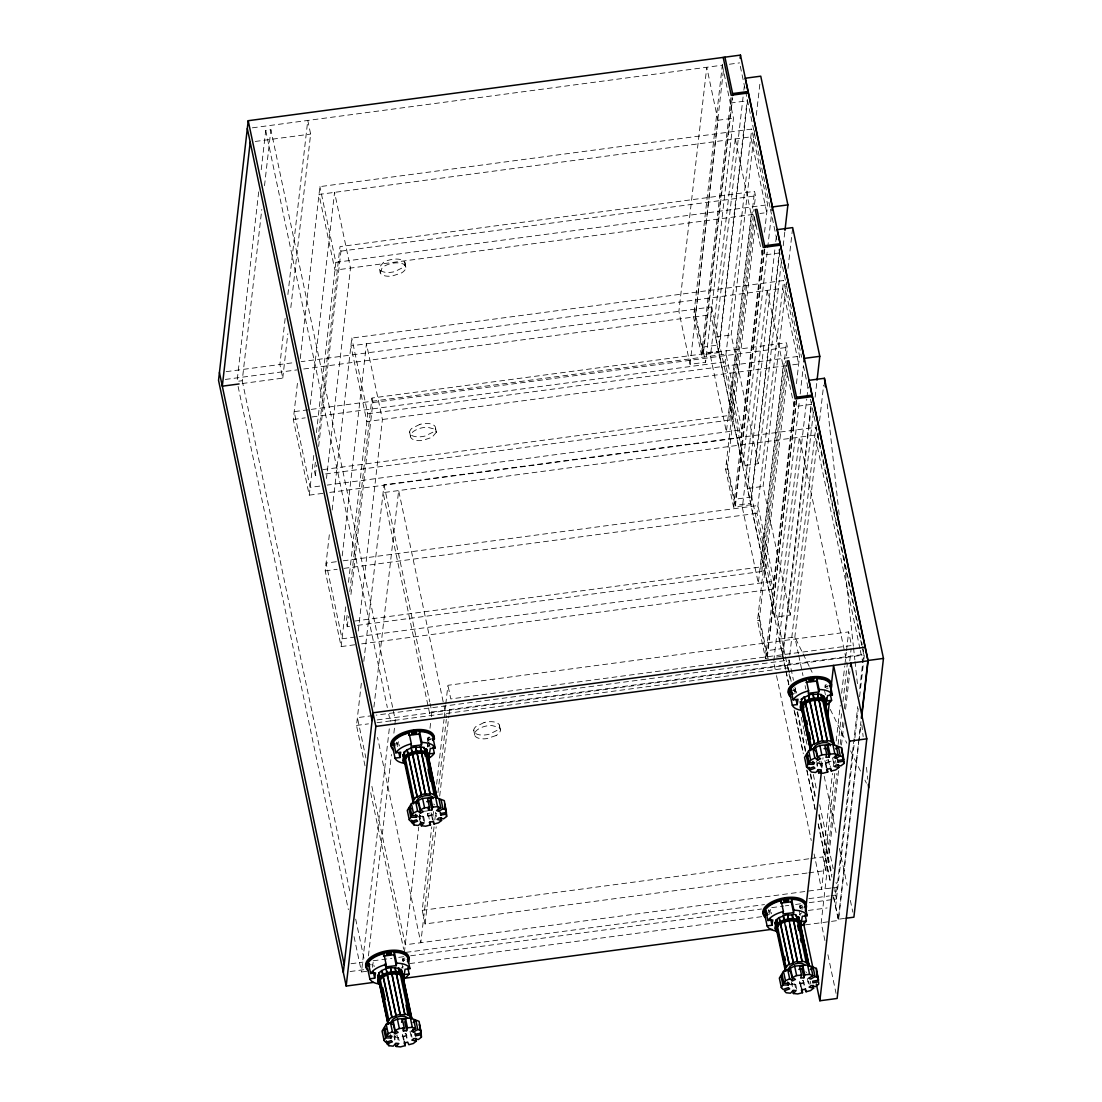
<?xml version="1.0" encoding="UTF-8"?>
<svg xmlns="http://www.w3.org/2000/svg" width="1102" height="1102" viewBox="0 0 1102 1102"><rect width="100%" height="100%" fill="white"/><g stroke="black" fill="none" stroke-linecap="round" stroke-linejoin="round"><path stroke-width="0.75" stroke-dasharray="5 3.75" d="M258.695 191.886L237.04 381.402L242.22 380.713L261.78 209.49M261.229 169.694L265.72 130.422L270.899 129.733L395.356 720.309L393.593 735.668M264.508 185.742L270.899 129.733M285.156 318.423L279.894 364.5L282.759 378.124L239.093 383.951M287.884 294.523L307.775 120.449L310.64 134.072L290.556 309.855M282.759 378.124L287.829 333.754M322.9 493.338L309.249 495.156L293.297 419.449L297.705 380.865M300.24 358.632L319.897 186.637L751.702 129.086L767.667 204.793L764.43 233.114M310.309 404.448L334.553 192.354L350.505 268.075L326.467 478.461M309.249 495.156L314.042 453.156M316.398 432.631L335.848 262.359L319.897 186.637M315.365 462.261L314.387 470.747L315.351 475.293L318.767 474.838M317.886 440.18L340.008 246.6L754.539 191.349L755.504 195.894L754.14 207.782M315.351 475.293L316.508 465.099M318.643 446.42L340.959 251.146L340.008 246.6M354.816 644.766L341.165 646.585L325.2 570.877L329.608 532.294M332.157 510.061L351.8 338.066L783.618 280.514L799.57 356.221L796.14 386.251M342.226 555.876L366.456 343.783L382.422 419.504L358.178 631.598M341.165 646.585L345.766 606.293M348.494 582.352L367.765 413.787L351.8 338.066M347.075 615.384L346.303 622.175L347.254 626.721L350.67 626.267M349.789 591.609L371.911 398.029L786.456 342.777L787.407 347.323L786.057 359.211M347.254 626.721L348.425 616.528M350.946 594.46L372.875 402.574L371.911 398.029M365.024 765.821L356.511 725.433L361.497 681.849M363.825 661.393L384.006 484.839L815.811 427.287L863.679 654.436L859.477 691.202M373.922 707.057L398.662 490.555L443.679 704.247M366.677 971.275L361.497 971.978L389.392 727.83M368.426 955.916L391.444 754.443M404.379 952.583L418.705 827.175M419.49 820.356L420.261 813.538M427.865 747.046L429.022 736.825M430 728.298L430.978 719.771M431.337 716.658L431.86 711.988L430.097 703.572M807.05 873.046L425.083 923.944L422.218 910.321L431.764 826.789M433.513 811.458L432.535 819.971L431.061 812.753L427.493 813.689L428.719 819.475M436.626 784.183L444.023 719.399M444.216 717.691L445.58 705.762M445.787 704.054L447.922 685.306L848.65 631.901L851.515 645.524L450.801 698.93L447.922 685.306M434.064 826.803L420.812 942.72L377.559 737.445M434.835 819.984L435.621 813.166M437.949 792.71L446.324 719.413M425.083 923.944L436.185 826.789M439.698 796.099L448.845 715.983M449.037 714.275L450.015 705.748M722.43 64.233L693.544 317.032L701.519 354.885L718.793 352.585L747.679 99.786M723.367 70.831L695.266 316.797L703.241 354.665L732.513 98.45M690.059 364.321L717.939 120.27L706.768 67.263L678.887 311.315L690.059 364.321L705.597 362.241L733.477 118.189L722.32 65.197M701.519 354.885L731.177 95.254M732.21 96.99L702.938 353.205L718.49 351.139L747.17 100.034M788.798 684.783L710.818 314.731L711.699 306.948L301.19 361.663M781.277 262.772L758.314 463.653L742.776 465.733L715.653 337.019L743.079 96.976M743.85 90.157L744.236 86.755M329.732 492.429L741.067 437.604L725.116 361.883L751.702 129.086M758.314 463.653L731.191 334.939L754.539 130.656M756.289 115.324L759.981 82.981M325.586 473.929L729.896 420.041L728.932 415.495L754.539 191.349M729.896 420.041L753.947 209.476M779.748 251.972L750.861 504.771L733.588 507.072L725.612 469.218L754.498 216.419M764.788 248.928L735.309 506.851L727.334 468.984L755.641 221.309M741.067 437.604L762.667 248.501M733.588 507.072L763.245 247.44M764.278 249.176L735.006 505.391L750.558 503.311L779.637 248.79M742.776 465.733L767.488 249.369M767.681 247.674L771.372 215.441M813.372 412.492L790.23 615.081L774.678 617.161L747.555 488.448L774.981 248.405M775.767 241.586L776.345 236.489M783.219 245.746L784.776 232.123M361.649 643.857L772.97 589.033L757.019 513.312L783.618 280.514M790.23 615.081L763.107 486.368L786.442 282.084M787.999 268.461L792.476 229.312M357.503 625.357L761.799 571.47L760.848 566.924L786.456 342.777M761.799 571.47L785.864 360.905M768.645 658.087L765.504 658.5L757.515 620.646L786.993 362.723M796.691 400.357L767.226 658.28L759.25 620.412L787.544 372.738M772.97 589.033L794.39 401.651M765.504 658.5L795.162 398.869M766.923 656.82L796.195 400.605M774.678 617.161L799.405 400.797M800.176 394.02L803.275 366.87M785.671 669.313L779.307 639.119L806.733 399.076M806.926 397.367L808.097 387.16M782.461 654.74L811.347 401.927M782.778 656.2L811.265 406.817M815.122 397.175L816.871 381.857M791.167 681.339L788.329 667.881L789.211 660.098L376.181 715.143M789.803 654.974L815.811 427.287M818.194 432.755L794.859 637.039L798.385 653.817M819.557 420.84L823.649 385.08M821.872 767.901L823.042 757.653M808.758 872.812L825.811 870.539L822.932 856.915L832.478 773.384M833.264 766.565L834.035 759.746M836.184 740.999L840.275 705.197M841.639 693.268L844.752 665.994M844.945 664.286L846.308 652.356M846.501 650.648L848.65 631.901M834.779 773.397L821.541 889.314L814.089 853.967M838.099 744.415L841.597 713.724M842.961 701.795L847.245 664.299L799.377 437.15L773.673 662.164L776.152 673.942M825.811 870.539L836.914 773.37M840.22 744.401L842.947 720.529M844.311 708.6L848.981 667.688M849.766 660.869L851.13 648.94M838.553 770.725L821.183 922.746L825.081 941.26M841.473 745.104L844.022 722.898M845.578 709.233L849.876 671.655M831.073 895.706L836.198 895.031L857.728 706.547M835.578 906.822L854.711 739.428M854.904 737.72L858.224 708.682M859.588 696.726L863.692 660.856M863.885 659.148L864.271 655.731M844.559 918.421L838.346 919.261L860.938 721.562M805.479 924.84L838.457 920.446L858.747 742.803M858.954 741.095L860.896 724.014M397.615 746.646L398.442 741.329L399.42 745.985M372.407 967.336L373.22 962.018L374.198 966.674M427.356 741.674L427.962 737.693L431.226 737.293A2.493 1.185 -11.9 0 0 428.058 738.905L428.375 740.365M402.354 961.027L402.753 958.382L403.415 961.481M794.886 693.695L795.699 688.378L796.691 693.048M769.678 914.384L770.491 909.067L771.469 913.723M824.833 687.4L825.233 684.741L825.894 687.841M799.611 908.076L800.024 905.431L803.275 905.017M380.245 272.897L382.105 267.8A13.196 6.281 -11.9 0 1 401.431 263.35A13.196 6.281 -11.9 0 1 401.583 272.91L392.216 276.037A13.196 6.281 -11.9 0 1 380.245 272.897L379.198 267.483L383.524 262.386A13.196 6.281 -11.9 0 1 400.632 259.562A13.196 6.281 -11.9 0 1 403.001 267.51L394.792 271.588A13.196 6.281 -11.9 0 1 379.198 267.483M436.337 432.232L432.012 437.329L422.631 440.442A13.196 6.281 -11.9 0 1 410.633 434.822A13.196 6.281 -11.9 0 1 427.452 427.232L434.973 429.215L436.337 432.232L435.29 426.818M416.611 816.775L419.49 817.064L422.204 814.158L423.733 821.403M396.086 1035.811L394.268 1037.753L395.191 1042.106M818.566 762.171L816.761 764.113L817.367 767.02M418.719 816.279L423.664 816.789L436.516 813.414M427.493 813.689L428.65 816.251L432.204 815.315L433.127 819.668M826.293 767.984L824.764 760.738L828.332 759.801L830.398 766.716M817.643 763.507L820.935 763.838L833.787 760.463L834.448 763.603M824.764 760.738L825.921 763.3L829.475 762.364M403.511 1040.164L402.285 1034.379L405.839 1033.442L407.905 1040.343M393.51 1036.968L398.456 1037.478L409.696 1034.53M402.285 1034.379L403.428 1036.941L406.996 1036.004M800.768 987.213L799.556 981.427L803.11 980.491L805.176 987.406M790.781 984.017L795.727 984.527L808.579 981.152L809.24 984.293M799.556 981.427L800.699 983.99L804.267 983.053M252.358 127.832L722.554 65.156M729.372 64.247L739.58 62.883M255.223 141.455L310.64 134.072M730.295 103.051L747.569 100.75M717.939 120.27L733.477 118.189M340.959 251.146L755.504 195.894M335.848 262.359L767.667 204.793M753.121 214.408L334.953 270.142L319.001 194.434L750.82 136.868L766.772 212.59L759.953 213.499M779.637 252.937L762.364 255.237L754.388 217.383M226.144 371.663L294.386 362.572M225.359 379.432L296.893 369.9M303.711 368.991L710.818 314.731M715.653 337.019L731.191 334.939M702.401 347.102L719.675 344.802M308.174 409.792L294.179 411.652L310.144 487.373L320.379 486.01M311.246 409.379L725.998 354.1L741.949 429.808L327.211 485.087M372.875 402.574L787.407 347.323M293.297 419.449L305.24 417.851M312.073 416.942L725.116 361.883M367.765 413.787L799.57 356.221M786.732 365.616L366.87 421.57L350.918 345.863L782.723 288.297L798.688 364.018L788.44 365.382M322.927 469.617L728.932 415.495M811.54 404.365L794.266 406.666L786.291 368.798M725.612 469.218L727.334 468.984M747.555 488.448L763.107 486.368M751.757 496.988L734.483 499.289L726.507 461.435M336.33 561.717L326.096 563.081L342.047 638.802L356.042 636.928M343.163 560.808L757.914 505.529L773.866 581.236L359.114 636.515M325.2 570.877L337.157 569.279M343.976 568.37L757.019 513.312M354.83 621.046L760.848 566.924M757.515 620.646L759.25 620.412M779.307 639.119L794.859 637.039L802.394 652.425M783.66 648.417L766.386 650.717L758.41 612.864M776.497 657.04L781.208 656.406M372.944 715.57L357.406 717.65L365.905 758.024M431.86 711.988L863.679 654.436M377.201 719.909L864.354 654.974M356.511 725.433L368.454 723.849M376.994 722.705L788.329 667.881M395.356 720.309L390.177 720.997L388.758 714.261M422.218 910.321L809.295 858.733M811.003 858.499L822.932 856.915M830.867 888.06L405.274 944.786L371.581 784.955M831.969 887.923L837.079 887.234L836.019 882.192M406.087 952.348L764.512 904.577M808.882 898.667L829.365 895.94M351.015 963.727L362.944 962.142M373.165 960.779L391.899 958.285M398.717 957.376L403.828 956.688M410.633 955.778L761.523 909.012M771.744 907.649L783.674 906.064M785.368 905.844L788.784 905.389M795.589 904.48L802.408 903.571M809.226 902.662L836.473 899.025L834.696 890.623M350.133 971.523L363.756 969.705M409.751 963.575L762.336 916.575M808.331 910.445L827.065 907.952M788.674 984.499L791.539 984.802L794.253 981.896L795.479 987.695M803.138 653.968L809.171 666.269M809.915 667.812L813.689 675.498M830.261 709.344L846.832 743.189M850.592 750.875L861.144 772.419M864.905 780.106L866.42 783.178M431.061 812.753L432.204 815.315M740.296 66.258L745.255 89.799M745.613 91.48L750.572 115.035M750.93 116.716L770.064 207.548M770.422 209.228L776.8 239.506M778.935 249.603L786.373 284.922M786.732 286.603L798.785 343.796M799.143 345.477L801.622 357.255M803.386 365.657L808.703 390.893M810.48 399.296L825.012 468.267M825.37 469.948L826.431 474.99M826.789 476.67L827.85 481.726M828.208 483.406L836.005 520.406M836.349 522.086L862.232 644.877M862.591 646.557L863.651 651.613M859.959 648.761L814.929 435.083L383.11 492.635L430.262 716.41M860.304 650.442L862.797 662.219M825.329 685.967L825.632 687.414A2.493 1.185 -11.9 0 1 828.043 685.802M824.42 690.045L825.412 694.701M835.468 760.545L836.074 763.438M832.52 757.777L833.746 763.576M828.332 759.801L829.847 767.047M825.921 763.3L826.831 767.653M798.743 655.497L802.986 675.622M805.107 685.692L805.81 689.039M821.018 761.179L822.781 769.568M824.2 776.276L836.211 833.305M839.393 848.402L847.176 885.305M850.358 900.403L852.838 912.153M820.935 763.838L821.596 766.978M819.475 761.207L820.687 767.006M816.596 760.903L817.822 766.703M789.211 660.098L793.468 680.278M794.886 687.014L796.305 693.75M801.278 717.306L803.757 729.083M804.102 730.764L807.298 745.902M813.331 774.499L816.871 791.332M819.709 804.791L833.181 868.734M794.184 689.563L794.487 691.009M797.545 711.63L805.7 750.324M810.659 773.879L815.99 799.115M819.172 814.268L831.941 874.836M834.779 888.295L836.198 895.031M711.699 306.948L785.079 655.125M785.437 656.806L790.754 682.042M797.132 712.319L805.631 752.694M810.245 774.554L815.563 799.79M818.745 814.929L831.872 877.164M786.029 670.98L788.853 684.411M794.514 711.245L803.344 753.176M806.884 769.954L815.37 810.218M818.194 823.635L830.564 882.344M833.746 897.441L838.346 919.261M794.115 710.019L803.33 753.754M806.871 770.573L815.384 810.934M818.221 824.392L830.619 883.267M833.456 896.725L838.457 920.446M776.511 675.622L811.251 840.509M694.425 309.249L705.597 362.241M827.919 954.718L836.074 993.412M800.024 905.431L800.672 908.53M800.121 906.643L800.424 908.103A2.493 1.185 -11.9 0 0 802.917 908.874M799.212 910.734L800.19 915.39M810.245 981.221L810.865 984.127M807.311 978.466L808.524 984.265M803.11 980.491L804.639 987.736M800.699 983.99L801.622 988.329M795.727 984.527L796.718 989.238M791.388 981.593L792.6 987.392M768.976 910.252L769.279 911.698M444.037 705.927L446.517 717.705M384.006 484.839L429.739 701.891M427.962 737.693L428.623 740.792M428.953 742.349L429.932 747.004M427.149 742.996L427.81 746.109M435.552 812.174L436.475 816.527M428.65 816.251L429.257 819.144M423.664 816.789L424.669 821.5M419.325 813.855L420.551 819.654M419.49 817.064L420.096 819.971M396.913 742.514L397.216 743.96M265.72 130.422L387.339 707.539M370.699 792.737L403.663 949.208M402.85 959.594L403.153 961.04M401.941 963.685L402.919 968.341M411.308 1034.103L411.969 1037.244M410.04 1031.417L411.253 1037.216M405.839 1033.442L407.368 1040.687M403.428 1036.941L404.048 1039.833M398.456 1037.478L399.117 1040.619M396.982 1034.847L398.511 1042.093M394.117 1034.544L395.646 1041.789M242.22 380.713L350.009 892.207M355.684 919.123L364.197 959.498M238.101 386.444L348.37 909.715M354.045 936.631L361.497 971.978M499.399 725.02L500.446 730.433M404.861 262.414L405.908 267.814M473.736 730.103L474.783 735.502M409.627 431.901L410.674 437.301M827.189 403.869L838.429 507.953M838.622 509.661L839.173 514.786M843.595 555.739L853.375 646.171M853.554 647.88L854.849 659.822M855.028 661.531L857.425 683.708M861.847 724.661L863.141 736.604M866.461 767.323L867.756 779.266M403.346 966.674A20.745 9.863 -11.9 0 1 400.852 968.327M403.511 961.591A2.493 1.185 -11.9 0 1 404.93 959.58M404.709 960.448A2.493 1.185 -11.9 0 1 402.864 959.443A2.493 1.185 -11.9 0 1 405.247 957.982M371.911 964.346A2.493 1.185 -11.9 0 1 371.939 964.966M828.125 688.185A2.493 1.185 -11.9 0 1 826.39 688.13M827.822 686.739A2.493 1.185 -11.9 0 1 825.426 686.257A2.493 1.185 -11.9 0 1 826.514 684.714M793.206 690.196A2.493 1.185 -11.9 0 1 794.198 691.657M793.412 688.846A2.493 1.185 -11.9 0 1 793.523 690.527M429.628 745.117A20.745 9.863 -11.9 0 1 427.369 746.839M429.119 741.081A2.493 1.185 -11.9 0 1 428.678 739.704A2.493 1.185 -11.9 0 1 431.405 738.684M431.185 739.538A2.493 1.185 -11.9 0 1 428.058 738.905M396.858 743.423A2.493 1.185 -11.9 0 1 396.555 744.924M396.816 742.211A2.493 1.185 -11.9 0 1 396.624 743.161M428.113 810.673A8.293 3.953 -11.9 0 1 423.898 811.237M433.747 804.033A8.293 3.953 -11.9 0 1 434.45 804.901M801.677 912.855A20.745 9.863 -11.9 0 1 799.418 914.577M800.424 908.103A2.493 1.185 -11.9 0 1 802.821 906.478M803.248 907.277A2.493 1.185 -11.9 0 1 800.148 906.794A2.493 1.185 -11.9 0 1 802.518 905.031M768.507 910.982A2.493 1.185 -11.9 0 1 768.617 912.663M768.604 909.715A2.493 1.185 -11.9 0 1 768.686 910.899M805.81 971.771A8.293 3.953 -11.9 0 1 806.512 972.639M735.268 138.948L710.459 356.166L726.411 431.888L751.233 214.656L735.268 138.948M767.185 290.377L742.362 507.595L758.328 583.316L783.136 366.084L767.185 290.377M419.945 424.339L411.735 428.416A13.196 6.281 -11.9 0 0 411.845 435.483A13.196 6.281 -11.9 0 0 425.22 435.993L433.43 431.915A13.196 6.281 -11.9 0 0 433.306 424.849A13.196 6.281 -11.9 0 0 419.945 424.339M484.053 722.554L475.844 726.617A13.196 6.281 -11.9 0 0 475.954 733.698A13.196 6.281 -11.9 0 0 489.329 734.194L497.539 730.13A13.196 6.281 -11.9 0 0 497.415 723.05A13.196 6.281 -11.9 0 0 484.053 722.554M496.12 735.53L486.74 738.643A13.196 6.281 -11.9 0 1 474.742 733.023A13.196 6.281 -11.9 0 1 491.561 725.447L499.068 727.416A13.196 6.281 -11.9 0 1 496.12 735.53"/><path stroke-width="1.5" d="M861.681 717.182L868.114 660.814L740.475 55.1L248.212 120.71L218.54 380.342L346.193 986.056L373.44 982.419M250.195 142.13L222.301 386.182L239.093 383.951M343.314 972.432L372.986 712.801L865.249 647.191M346.193 986.056L375.851 726.425L248.212 120.71M740.117 58.213L740.475 55.1M771.951 210.358L772.337 206.956L745.214 78.242L760.752 76.176L787.889 204.889L784.968 230.428M803.868 361.787L804.253 358.384L777.13 229.671L792.669 227.604L819.792 356.318L817.064 380.149M804.295 921.63L803.909 925.046L813.124 968.796M805.466 911.382L821.472 771.317M827.919 714.95L829.475 701.285M830.646 691.037L833.58 665.415L849.532 741.136L819.86 1000.768L837.134 998.467L866.806 738.822L850.854 663.115L850.455 666.531M861.323 718.173L867.715 662.178M867.563 658.817L808.882 380.342L824.42 378.275L883.46 658.417L853.898 917.181L846.116 918.214M392.739 747.252L395.026 758.121L399.916 757.515L400.729 752.198L395.838 752.804L393.552 741.935A20.745 9.863 -11.9 0 1 409.049 732.913L411.335 743.781L410.963 746.233L421.487 744.938L421.873 742.472L419.573 731.604A20.745 9.863 -11.9 0 1 432.852 737.086L435.138 747.955L430.262 748.561L429.449 753.864L434.326 753.258L433.017 747.06M409.049 732.913L408.677 735.365L419.201 734.07L419.573 731.604M367.531 967.928L369.817 978.796L374.694 978.204L375.507 972.887L370.63 973.493L368.343 962.625A20.745 9.863 -11.9 0 1 383.84 953.588L386.127 964.457L385.741 966.922L396.279 965.627L396.651 963.162L394.364 952.293A20.745 9.863 -11.9 0 1 407.63 957.776L409.93 968.644L405.04 969.25L404.227 974.554L409.118 973.948L407.809 967.735M396.279 965.627L393.993 954.759L394.364 952.293M793.261 693.888L790.01 694.301L792.297 705.17L797.187 704.564L798 699.247L793.109 699.853L790.823 688.984A20.745 9.863 -11.9 0 1 806.32 679.962L808.606 690.83L808.234 693.282L818.758 691.987L819.144 689.521L816.844 678.653A20.745 9.863 -11.9 0 1 830.123 684.135L832.409 695.004L827.533 695.61L826.72 700.913L831.597 700.307L830.288 694.108M768.053 914.577L764.802 914.977L767.088 925.845L771.965 925.253L772.777 919.936L767.901 920.542L765.614 909.673A20.745 9.863 -11.9 0 1 781.111 900.651L783.398 911.519L783.012 913.971L793.55 912.676L793.922 910.211L791.635 899.342A20.745 9.863 -11.9 0 1 804.901 904.825L807.201 915.693L802.311 916.299L801.498 921.603L806.388 920.996L805.08 914.784M781.111 900.651L780.726 903.103L791.25 901.808L791.635 899.342M818.758 691.987L816.472 681.119L816.844 678.653M431.846 810.011L430.014 801.319L430.854 798.399L427.617 798.688L429.449 807.38L428.623 810.301L431.846 810.011L432.687 807.091L430.854 798.399M401.569 1022.284L402.409 1019.378L405.632 1019.088L407.464 1027.78L406.638 1030.701L403.401 1030.99L402.795 1028.083M405.632 1019.088L404.806 1021.995L406.638 1030.701M403.401 1030.99L404.241 1028.07L402.409 1019.378M829.117 757.06L827.285 748.368L828.125 745.448L824.888 745.737L826.72 754.429L825.894 757.349L829.117 757.06L829.958 754.14L828.125 745.448M803.909 977.749L802.077 969.057L802.903 966.137L799.68 966.426L801.512 975.118L800.672 978.039L803.909 977.749L804.736 974.829L802.903 966.137M404.31 757.721L403.649 754.636L404.847 752.17L404.062 752.198L405.04 756.84L408.332 754.774M419.642 751.867L416.556 751.963L415.785 746.908L411.06 747.996L421.322 795.01L417.203 796.87L406.941 749.856L404.062 752.198M421.391 751.385L425.193 752.184L424.215 747.555L420.413 746.757L430.055 793.908L425.427 794.06L417.066 752.997L408.222 755.944L405.343 758.286L413.911 798.922L414.696 798.909L412.713 801.402L413.374 803.62L414.077 803.303M420.854 750.269L420.413 746.757M425.427 794.06L415.785 746.908M379.088 978.411L378.441 975.325L379.639 972.859L378.854 972.887L388.703 1019.612L389.488 1019.584L387.505 1022.077L378.936 981.441L383 976.634L387.532 975.05L388.303 978.672M386.582 970.518L387.229 973.603L385.838 968.686L390.576 967.597L399.007 968.245L408.856 1014.97L408.153 1015.286L411.28 1016.609L402.712 975.959L399.585 974.636L400.288 974.32L396.265 973.948L404.833 1014.598L400.219 1014.749L391.857 973.686L387.119 974.774L396.1 1015.7L391.981 1017.559L381.719 970.545L378.854 972.887M390.576 967.597L391.348 972.653L390.687 969.567M395.191 967.446L395.962 972.501L394.984 967.859M400.219 1014.749L391.857 973.686M404.833 1014.598L396.472 973.521M810.535 703.834L810.025 701.409L805.493 702.993L801.416 707.801L810.645 750.669L800.135 701.712L800.92 701.685L801.581 704.784M813.496 697.47L813.056 693.957L808.331 695.045L818.593 742.059L814.474 743.919L805.493 702.993M813.827 699.026L809.722 699.963M822.34 739.428L814.337 700.045L810.025 701.409M818.455 698.861L817.684 693.805L821.486 694.604L822.464 699.233L819.929 698.709M813.056 693.957L822.698 741.109L827.327 740.957L818.965 699.894L822.781 700.693L831.335 741.329L830.632 741.646L833.759 742.968L834.421 745.186L833.635 745.214M809.984 748.451L811.967 745.958L811.182 745.985L801.333 699.247L804.212 696.905L814.474 743.919M827.327 740.957L818.965 699.894M776.359 925.46L775.712 922.374L776.91 919.908L776.111 919.936L785.96 966.661L786.759 966.633L784.762 969.126L785.437 971.358L786.139 971.041M788.288 918.159L787.847 914.646L783.109 915.734L793.371 962.749L789.252 964.608L778.99 917.594L776.111 919.936M788.619 919.702L787.847 914.646M777.571 930.391L776.869 930.708L776.207 928.49L778.191 925.997L777.406 926.024C783.66 921.148 789.748 919.908 797.559 921.368L796.856 921.699L799.983 923.008L800.644 925.225M795.988 919.66C791.415 921.341 790.423 910.996 796.278 915.294L806.127 962.018L805.424 962.335L807.849 963.974L808.551 963.658L799.983 923.008M792.462 914.495L802.104 961.647L797.49 961.798L789.128 920.735M445.897 811.168L446.503 814.061L440.8 815.067L440.704 813.483L446.406 812.477L444.285 800.658L435.565 797.242L422.589 798.399L411.418 803.592L407.285 810.383L409.269 819.792L411.087 821.761L416.404 819.86L417.603 821.155L412.3 823.056L411.68 820.15M410.826 817.243L408.994 808.551L410.027 806.857L411.859 815.549L417.272 815.563L416.253 817.257L410.826 817.243L409.269 819.792M411.859 815.549L413.402 813L417.603 811.058L420.606 812.959L423.375 811.678L420.385 809.763L418.553 801.071L415.771 802.366L417.603 811.058M421.198 1033.166L419.366 1024.474L421.295 1034.75L415.578 1035.756L415.482 1034.158L421.198 1033.166L419.077 1021.347L410.357 1017.931L397.381 1019.088L386.21 1024.268L382.077 1031.059L384.061 1040.481L385.879 1042.437L391.182 1040.55L392.395 1041.845L387.077 1043.746L386.471 1040.839M385.617 1037.932L383.785 1029.24L384.805 1027.546L386.637 1036.238L392.064 1036.252L391.031 1037.946L385.617 1037.932L384.061 1040.481M386.637 1036.238L388.193 1033.69L392.395 1031.747L395.384 1033.648L398.166 1032.367L395.163 1030.453L393.331 1021.761L390.563 1023.055L392.395 1031.747M842.548 755.325L843.774 761.11L838.071 762.116L837.975 760.532L843.677 759.526L841.556 747.707L832.837 744.291L819.86 745.448L808.689 750.641L804.556 757.432L806.54 766.84L808.358 768.81L813.675 766.909L814.874 768.204L809.571 770.105L808.951 767.199M808.097 764.292L806.265 755.6L807.298 753.906L809.13 762.612L814.543 762.612L813.524 764.306L808.097 764.292L806.54 766.84M809.13 762.612L810.673 760.049L814.874 758.107L817.863 760.008L820.646 758.727L817.656 756.812L815.824 748.12L813.042 749.415L814.874 758.107M813 985.284L813.62 988.177L809.143 987.158L811.168 985.574L815.645 986.593L818.703 984.196L818.566 981.799L812.849 982.805L812.753 981.207L818.469 980.215L816.348 968.396L807.628 964.98L794.652 966.137L783.481 971.317L779.348 978.108L781.332 987.53L783.15 989.486L788.453 987.599L789.666 988.893L784.348 990.794L786.167 992.75L790.506 993.205L793.22 990.285L796.085 990.588L793.371 993.494L792.765 990.602M781.332 987.53L782.888 984.981L781.056 976.289L782.076 974.595L783.908 983.287L789.335 983.301L788.302 984.995L782.888 984.981M783.908 983.287L785.464 980.739L789.666 978.796L792.655 980.697L795.437 979.416L792.434 977.502L790.602 968.81L787.82 970.104L789.666 978.796M420.399 821.417L421.322 825.756L424.036 822.85L421.157 822.547L418.443 825.467L414.118 825.012L412.3 823.056M395.494 1043.553L396.1 1046.445L398.814 1043.539L395.949 1043.236L393.235 1046.156L388.896 1045.702L387.077 1043.746M817.973 769.912L818.593 772.805L821.307 769.899L818.428 769.595L815.714 772.516L811.375 772.061L809.571 770.105M413.911 798.922L416.79 796.594M382.311 975.49L383.11 975.463M388.703 1019.612L391.568 1017.27M811.182 745.985L814.061 743.643M779.582 922.539L780.381 922.512M785.96 966.661L788.839 964.319M440.952 817.546L441.558 820.439L438.5 822.836L434.036 824.007L432.893 821.445L429.325 822.381L430.483 824.943L425.661 826.211L421.322 825.756M446.503 814.061L446.641 816.458L443.583 818.855L439.106 817.836L437.081 819.42L441.558 820.439M415.743 1038.236L416.349 1041.128L413.291 1043.525L408.828 1044.696L407.671 1042.134L404.117 1043.071L405.26 1045.633L400.439 1046.9L396.1 1046.445M421.295 1034.75L421.432 1037.147L418.374 1039.544L413.897 1038.525L411.873 1040.109L416.349 1041.128M838.223 764.595L838.829 767.488L835.771 769.885L831.307 771.056L830.164 768.493L826.596 769.43L827.754 771.992L822.918 773.26L818.593 772.805M843.774 761.11L843.912 763.521L840.854 765.904L836.377 764.884L834.352 766.469L838.829 767.488M813.62 988.177L810.562 990.574L806.099 991.745L804.942 989.183L801.388 990.119L802.532 992.682L797.71 993.949L793.371 993.494M443.004 808.799L441.172 800.093L438.995 799.253L440.828 807.945L436.557 810.493L438.734 811.347L443.004 808.799L446.269 810.08M835.591 748.85L838.429 747.142L840.275 755.848L843.54 757.129M838.429 747.142L836.266 746.302L838.099 754.994L833.828 757.542L836.005 758.396L840.275 755.848M413.112 1022.491L415.95 1020.783L417.782 1029.475L421.06 1030.769M415.95 1020.783L413.787 1019.942L415.619 1028.634L411.349 1031.183L413.512 1032.037L417.782 1029.475M810.369 969.54L813.221 967.832L815.053 976.524L818.331 977.818M813.221 967.832L811.058 966.991L812.89 975.683L808.62 978.232L810.783 979.086L815.053 976.524M420.385 809.763L424.573 807.821L429.449 807.38M817.656 756.812L821.844 754.87L826.72 754.429M395.163 1030.453L399.365 1028.51L404.241 1028.07M792.434 977.502L796.636 975.559L801.512 975.118M406.941 749.856L411.06 747.996M404.227 756.564L403.525 756.881L402.864 754.663L403.649 754.636M424.215 747.555L423.512 747.872L425.937 749.498L426.598 752.597M425.937 749.498L426.639 749.181L427.962 754.498M424.807 753.961L425.51 753.644L434.064 794.28L433.362 794.597L435.786 796.236L436.488 795.919L427.92 755.269L424.807 753.961L425.303 756.371M426.915 754.14L427.617 753.823L426.639 749.181M804.625 697.18L808.744 695.334L809.391 698.42M800.796 703.93L801.498 703.613M821.761 699.563L820.783 694.921L821.486 694.604M820.783 694.921L823.91 696.23L824.572 698.461L823.786 698.475M802.077 710.019L802.779 709.702M822.781 700.693L822.064 701.01L825.191 702.318L825.853 704.536L825.067 704.564M381.719 970.545L385.838 968.686M398.952 971.647L398.304 968.562L399.007 968.245M398.304 968.562L401.431 969.87L402.974 976.427M399.282 973.19L399.985 972.873M401.707 974.829L402.409 974.512L401.431 969.87M387.505 1022.077L388.166 1024.295L388.868 1023.978M778.99 917.594L783.522 916.01L784.169 919.109M776.29 924.303L775.588 924.619L774.926 922.402L775.712 922.374M796.278 915.294L795.575 915.61L798 917.236L798.647 920.335M798 917.236L798.702 916.919L800.011 922.236M420.909 794.735L425.634 793.647M818.166 741.784L822.905 740.696M788.812 919.288L784.5 920.652M395.687 1015.424L400.425 1014.336M792.958 962.473L797.683 961.385M732.596 93.574L748.148 91.507M748.451 92.954L731.177 95.254L723.201 57.4M772.337 206.956L787.889 204.889M764.678 245.76L780.216 243.68M780.519 245.14L763.245 247.44L755.269 209.587L757.005 209.352L764.981 247.22M804.253 358.384L819.792 356.318M796.581 397.188L812.133 395.108M812.436 396.568L795.162 398.869L787.186 361.015L788.908 360.781L796.884 398.648M867.908 660.484L883.46 658.417M375.851 726.425L868.114 660.814M849.532 741.136L866.806 738.822M402.395 978.562L772.02 929.303M800.989 925.432L804.391 924.991M805.948 682.413L816.472 681.119M383.455 956.054L393.993 954.759M824.062 748.657L827.285 748.368M829.958 754.14L834.82 753.713L838.099 754.994M426.791 801.609L430.014 801.319M432.687 807.091L437.563 806.664L440.828 807.945M798.84 969.333L802.077 969.057M804.736 974.829L809.612 974.402L812.89 975.683M407.464 1027.78L412.341 1027.353L415.619 1028.634M812.849 694.384L817.477 694.219M801.333 699.247L802.118 699.219M814.13 700.473L818.758 700.307M803.096 703.861L802.311 703.889L805.19 701.547L804.212 696.905M415.578 747.335L420.206 747.17M416.859 753.424L421.694 752.845L425.51 753.644M405.343 758.286L406.128 758.259L404.145 760.752L404.806 762.97M427.796 757.515L428.595 757.487L437.15 798.137L436.364 798.165M787.641 915.073L792.255 914.908M798.578 919.164L799.363 919.137M401.307 972.116L402.092 972.088M391.651 974.099L396.265 973.948M378.633 979.981L377.655 975.353L378.441 975.325M402.588 978.204L403.373 978.177L411.941 1018.827L411.28 1016.609M808.413 965.903L809.212 965.875L800.341 923.779M806.265 755.6L808.978 755.6M408.994 808.551L411.707 808.551M383.785 1029.24L386.485 1029.24M827.533 740.53L831.335 741.329M430.262 793.481L434.064 794.28M802.311 961.219L806.127 962.018M396.169 972.074L398.717 972.611M405.04 1014.171L408.856 1014.97M404.751 762.694L404.723 762.68A13.279 6.309 -11.9 0 1 412.74 751.991A13.279 6.309 -11.9 0 1 429.119 755.6M813.042 749.415L816.031 751.316L817.863 760.008M787.82 970.104L790.823 972.005L792.655 980.697M415.771 802.366L418.774 804.267L420.606 812.959M390.563 1023.055L393.552 1024.956L395.384 1033.648M412.038 752.638L411.79 749.828M799.832 922.071L798.702 916.919M808.551 963.658L809.212 965.875M776.001 927.388L776.69 927.016L785.561 969.099M427.92 755.269L428.595 757.487M436.488 795.919L437.15 798.137M402.712 975.959L403.373 978.177M377.655 975.353L378.317 977.57M378.936 981.441L379.598 983.659L379.295 982.213M724.937 57.166L732.913 95.034M843.677 759.526L841.845 750.834L841.942 752.418M842.589 757.239L843.912 763.521M826.059 697.814L826.72 700.913M837.451 759.223L838.071 762.116M823.91 696.23L834.421 745.186M832.575 740.172L833.277 743.533M823.208 696.547L823.855 699.646M824.186 701.189L833.057 743.285M835.385 755.504L836.005 758.396M832.837 744.291L834.82 753.713M817.684 693.805L818.662 698.434M830.701 768.163L831.307 771.056M827.134 769.1L827.754 771.992M819.86 745.448L821.844 754.87M810.783 705.032L818.593 742.059M803.399 705.308L803.909 707.718M806.65 720.708L807.353 724.069M809.13 732.486L810.549 739.222M801.898 706.327L810.769 748.423M812.904 761.413L813.524 764.306M808.689 750.641L810.673 760.049M796.195 699.908L797.187 704.564M818.469 980.215L816.637 971.523L816.734 973.107M817.037 974.554L817.643 977.46M816.32 983.934L819.86 1000.768M798.978 921.878L807.849 963.974M807.628 964.98L809.612 974.402M797.614 925.322L798.688 930.363M800.451 938.78L801.168 942.141M791.25 901.808L793.55 912.676M793.536 920.996L802.104 961.647M805.493 988.852L806.099 991.745M789.679 924.785L797.49 961.798M801.622 988.329L802.532 992.682M794.652 966.137L796.636 975.559M785.574 925.721L793.371 962.749M779.403 917.87L789.252 964.608M776.91 919.908L777.557 922.994M784.624 956.536L785.34 959.911M774.926 922.402L785.079 969.664M787.696 982.089L788.302 984.995M783.481 971.317L785.464 980.739M770.656 919.04L771.965 925.253M444.574 803.785L446.406 812.477M444.671 805.369L445.291 808.276M445.649 811.761L446.641 816.458M440.18 812.174L440.8 815.067M427.218 755.586L435.786 796.236M438.114 808.455L438.734 811.347M435.565 797.242L437.563 806.664M428.044 769.361L430.524 781.139M419.201 734.07L421.487 744.938M421.184 751.812L430.055 793.908M433.43 821.114L434.036 824.007M428.017 807.394L428.623 810.301M429.876 822.051L430.483 824.943M422.589 798.399L424.573 807.821M413.002 755.573L421.322 795.01M407.354 750.131L417.203 796.87M404.627 759.278L413.498 801.374M402.864 754.663L413.374 803.62M415.633 814.35L416.253 817.257M411.418 803.592L413.402 813M398.924 752.859L399.916 757.515M413.457 821.872L414.118 825.012M247.316 128.507L372.09 720.584M420.441 1032.436L421.432 1037.147M414.972 1032.849L415.578 1035.756M402.836 979.416L403.346 981.827M400.729 970.187L401.376 973.286M402.01 976.276L410.578 1016.926M412.906 1029.144L413.512 1032.037M410.357 1017.931L412.341 1027.353M406.018 1005.189L407.795 1013.606M404.351 1041.28L405.26 1045.633M397.381 1019.088L399.365 1028.51M385.094 963.823L385.741 966.922M388.662 980.353L396.1 1015.7M382.132 970.821L391.981 1017.559M382.752 987.612L385.232 999.39M379.722 981.414L388.29 1022.05M379.846 984.857L388.166 1024.295M390.425 1035.04L391.031 1037.946M386.21 1024.268L388.193 1033.69M373.385 971.992L374.694 978.204M388.235 1042.561L388.896 1045.702M219.436 372.559L344.21 964.636M824.42 378.275L825.343 386.802M868.307 784.39L868.679 787.806M841.556 747.707L841.832 752.501M816.348 968.396L816.623 973.19M409.118 973.948A20.745 9.863 -11.9 0 1 403.139 979.196M378.344 983.866A20.745 9.863 -11.9 0 1 369.817 978.796M370.63 973.493A20.745 9.863 -11.9 0 1 386.127 964.457M396.651 963.162A20.745 9.863 -11.9 0 1 409.93 968.644M366.098 966.977A21.985 10.455 -11.9 0 1 385.686 951.054A21.985 10.455 -11.9 0 1 408.87 958.533M368.261 970.752A21.985 10.455 -11.9 0 1 385.989 952.5A21.985 10.455 -11.9 0 1 408.112 962.872M407.299 959.484A2.493 1.185 -11.9 0 1 407.368 961.178M390.879 951.453A2.493 1.185 -11.9 0 1 389.405 953.34A2.493 1.185 -11.9 0 1 386.265 952.913M387.091 951.646A2.493 1.185 -11.9 0 1 390.535 951.233M369.638 966.275A2.493 1.185 -11.9 0 1 367.118 965.504A2.493 1.185 -11.9 0 1 369.487 963.892M369.955 964.663A2.493 1.185 -11.9 0 1 366.87 963.74M391.733 1022.56A8.293 3.953 -11.9 0 1 398.056 1016.788A8.293 3.953 -11.9 0 1 407.712 1018.344M379.818 984.816A13.279 6.309 -11.9 0 1 389.516 973.7A13.279 6.309 -11.9 0 1 403.745 979.471M378.22 982.034A13.279 6.309 -11.9 0 1 389.213 972.253A13.279 6.309 -11.9 0 1 403.911 976.289M831.597 700.307A20.745 9.863 -11.9 0 1 825.632 705.556M800.823 710.225A20.745 9.863 -11.9 0 1 792.297 705.17M793.109 699.853A20.745 9.863 -11.9 0 1 808.606 690.83M819.144 689.521A20.745 9.863 -11.9 0 1 832.409 695.004M790.437 695.665A21.985 10.455 -11.9 0 1 808.165 677.413A21.985 10.455 -11.9 0 1 830.288 687.786M790.754 697.111A21.985 10.455 -11.9 0 1 808.469 678.873A21.985 10.455 -11.9 0 1 830.605 689.232M830.44 686.284A2.493 1.185 -11.9 0 1 830.467 686.904M829.269 685.747A2.493 1.185 -11.9 0 1 830.178 686.036M813.593 678.391A2.493 1.185 -11.9 0 1 811.265 679.865A2.493 1.185 -11.9 0 1 808.744 679.287M809.143 678.322A2.493 1.185 -11.9 0 1 810.714 677.565M792.118 692.635A2.493 1.185 -11.9 0 1 789.597 691.877A2.493 1.185 -11.9 0 1 791.966 690.251M791.815 691.188A2.493 1.185 -11.9 0 1 789.652 690.954M789.294 690.417A2.493 1.185 -11.9 0 1 789.583 689.769M814.213 748.919A8.293 3.953 -11.9 0 1 821.596 742.913A8.293 3.953 -11.9 0 1 830.357 745.737M802.297 711.189A13.279 6.309 -11.9 0 1 811.995 700.059A13.279 6.309 -11.9 0 1 826.238 705.831M801.994 709.729A13.279 6.309 -11.9 0 1 811.692 698.613A13.279 6.309 -11.9 0 1 825.921 704.385M434.326 753.258A20.745 9.863 -11.9 0 1 428.361 758.507M403.552 763.176A20.745 9.863 -11.9 0 1 395.026 758.121M395.838 752.804A20.745 9.863 -11.9 0 1 411.335 743.781M421.873 742.472A20.745 9.863 -11.9 0 1 435.138 747.955M391.32 746.302A21.985 10.455 -11.9 0 1 410.894 730.364A21.985 10.455 -11.9 0 1 434.078 737.844M393.483 750.063A21.985 10.455 -11.9 0 1 408.401 732.458A21.985 10.455 -11.9 0 1 434.381 739.29M432.507 738.795A2.493 1.185 -11.9 0 1 432.576 740.489M416.294 731.025A2.493 1.185 -11.9 0 1 414.627 732.651A2.493 1.185 -11.9 0 1 411.666 732.499M411.873 731.273A2.493 1.185 -11.9 0 1 414.09 730.392M394.847 745.586A2.493 1.185 -11.9 0 1 392.353 744.98A2.493 1.185 -11.9 0 1 394.075 743.354M395.177 743.988A2.493 1.185 -11.9 0 1 392.023 743.368M416.942 801.87A8.293 3.953 -11.9 0 1 424.339 795.864A8.293 3.953 -11.9 0 1 433.086 798.674M405.026 764.141A13.279 6.309 -11.9 0 1 414.724 753.01A13.279 6.309 -11.9 0 1 428.967 758.782M806.388 920.996A20.745 9.863 -11.9 0 1 800.41 926.245M775.615 930.914A20.745 9.863 -11.9 0 1 767.088 925.845M767.901 920.542A20.745 9.863 -11.9 0 1 783.398 911.519M793.922 910.211A20.745 9.863 -11.9 0 1 807.201 915.693M765.229 916.354A21.985 10.455 -11.9 0 1 780.147 898.75A21.985 10.455 -11.9 0 1 806.141 905.582M765.532 917.801A21.985 10.455 -11.9 0 1 783.26 899.549A21.985 10.455 -11.9 0 1 805.383 909.921M804.97 906.712A2.493 1.185 -11.9 0 1 805.011 907.91M788.343 898.764A2.493 1.185 -11.9 0 1 786.057 900.554A2.493 1.185 -11.9 0 1 783.494 899.659M784.362 898.695A2.493 1.185 -11.9 0 1 787.338 898.158M767.529 913.172A2.493 1.185 -11.9 0 1 764.485 912.855A2.493 1.185 -11.9 0 1 766.124 911.092M766.593 911.864A2.493 1.185 -11.9 0 1 764.141 910.789M789.004 969.608A8.293 3.953 -11.9 0 1 795.327 963.837A8.293 3.953 -11.9 0 1 804.983 965.393M777.089 931.865A13.279 6.309 -11.9 0 1 786.787 920.749A13.279 6.309 -11.9 0 1 801.016 926.52M775.491 929.082A13.279 6.309 -11.9 0 1 788.178 918.972A13.279 6.309 -11.9 0 1 800.713 925.074M387.573 954.979A2.493 1.185 -11.9 0 0 391.417 953.478A2.493 1.185 -11.9 0 0 387.932 952.844A2.493 1.185 -11.9 0 0 387.573 954.979M810.066 681.339A2.493 1.185 -11.9 0 0 813.896 679.838A2.493 1.185 -11.9 0 0 810.411 679.204A2.493 1.185 -11.9 0 0 810.066 681.339M412.795 734.29A2.493 1.185 -11.9 0 0 416.625 732.789A2.493 1.185 -11.9 0 0 413.14 732.155A2.493 1.185 -11.9 0 0 412.795 734.29M784.844 902.028A2.493 1.185 -11.9 0 0 788.688 900.527A2.493 1.185 -11.9 0 0 785.203 899.893A2.493 1.185 -11.9 0 0 784.844 902.028"/></g></svg>
